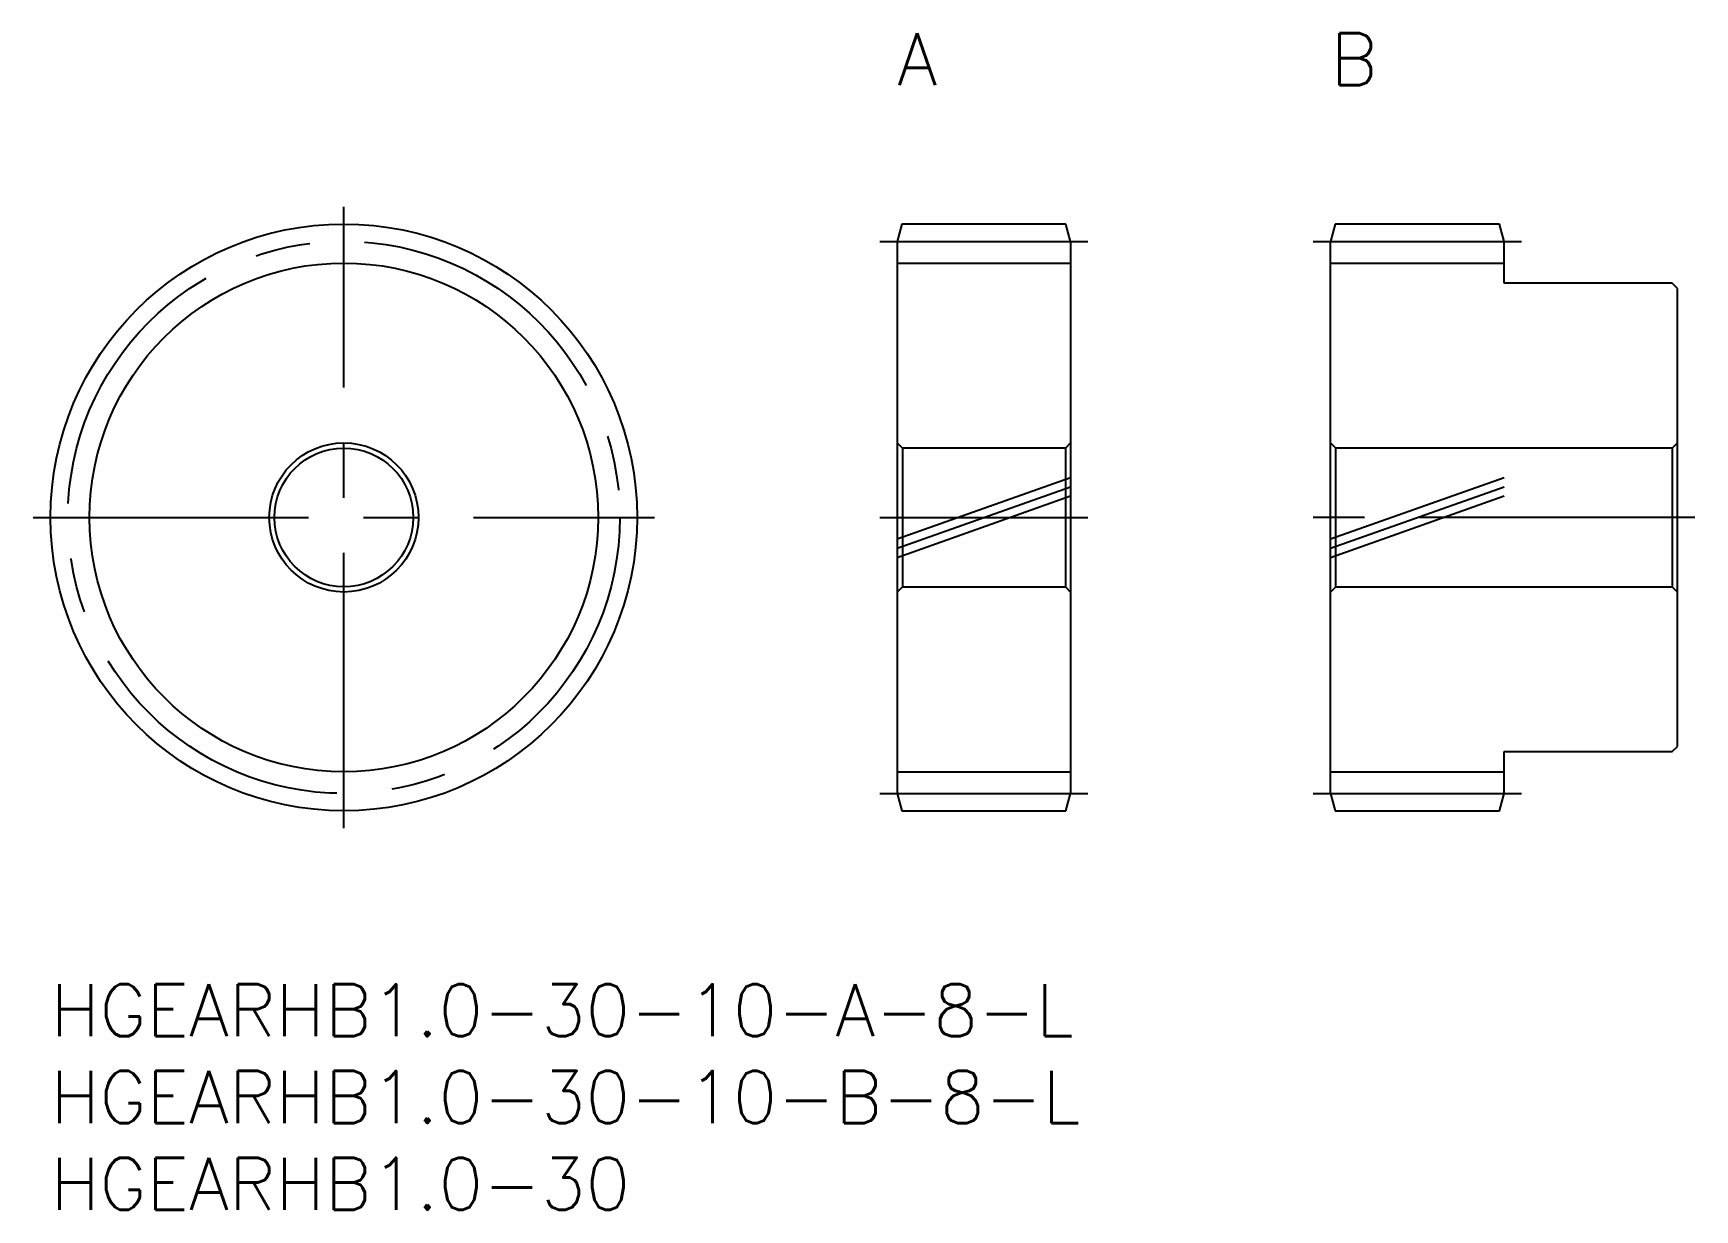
# Model space of a CAD drawing. Extents: x -1 to 94.8, y -13 to 54.8.
import ezdxf

# ---------------------------------------------------------------- set-up
doc = ezdxf.new("R2010")
doc.units = 0
doc.header["$LTSCALE"] = 0.5
doc.linetypes.add('CENTER', pattern=[50.8, 31.75, -6.35, 6.35, -6.35])
doc.linetypes.add('PHANTOM', pattern=[63.5, 31.75, -6.35, 6.35, -6.35, 6.35, -6.35])
for name, color, linetype in [('MSM_CENTER', 1, 'CENTER'), ('MSM_CONTINUOUS', 7, 'CONTINUOUS'), ('MSM_IMAGINARY', 6, 'PHANTOM'), ('MSM_NARROW', 5, 'CONTINUOUS'), ('MSM_PART_NUMBER', 7, 'CONTINUOUS')]:
    doc.layers.add(name, color=color, linetype=linetype)
doc.styles.get("Standard").update_dxf_attribs({"font": 'txt.shx', "height": 1, "bigfont": 'bigfont.shx'})

# ---------------------------------------------------------------- blocks, each defined once
blk = doc.blocks.new('*U21')
at = {"layer": 'MSM_PART_NUMBER'}
blk.add_text('HGEARHB1.0-30-10-A-8-L', height=3, dxfattribs=at).set_placement((0, -3))
blk = doc.blocks.new('*U22')
at = {"layer": 'MSM_PART_NUMBER'}
blk.add_text('HGEARHB1.0-30-10-B-8-L', height=3, dxfattribs=at).set_placement((0, -8))
blk = doc.blocks.new('*U23')
at = {"layer": 'MSM_PART_NUMBER'}
blk.add_text('HGEARHB1.0-30', height=3, dxfattribs=at).set_placement((0, -13))

msp = doc.modelspace()

# ---------------------------------------------------------------- linework, layer by layer
at = {"layer": 'MSM_CENTER'}
for p, q in [((16.915, 9), (16.915, 44.83)), ((47.83, 42.83), (59.83, 42.83)), ((72.83, 42.83), (84.83, 42.83)), ((-1, 26.915), (34.83, 26.915)), ((47.83, 26.915), (59.83, 26.915)), ((94.83, 26.915), (72.83, 26.915)), ((47.83, 11), (59.83, 11)), ((72.83, 11), (84.83, 11))]:
    msp.add_line(p, q, dxfattribs=at)
msp.add_circle((16.915, 26.915), 15.915, dxfattribs=at)
at = {"layer": 'MSM_CONTINUOUS'}
for p, q in [((49.098, 43.83), (48.83, 42.83)), ((58.562, 43.83), (49.098, 43.83)), ((58.83, 42.83), (58.562, 43.83)), ((74.098, 43.83), (73.83, 42.83)), ((83.562, 43.83), (74.098, 43.83)), ((83.83, 42.83), (83.562, 43.83)), ((48.83, 42.83), (48.83, 11)), ((58.83, 42.83), (58.83, 11)), ((73.83, 11), (73.83, 42.83)), ((83.83, 40.415), (83.83, 42.83)), ((48.83, 41.58), (58.83, 41.58)), ((73.83, 41.58), (83.83, 41.58)), ((93.53, 40.415), (83.83, 40.415)), ((93.83, 40.115), (93.53, 40.415)), ((93.83, 13.715), (93.83, 40.115)), ((49.13, 30.915), (48.83, 31.215)), ((58.53, 30.915), (49.13, 30.915)), ((49.13, 30.915), (49.13, 22.915)), ((58.83, 31.215), (58.53, 30.915)), ((58.53, 30.915), (58.53, 22.915)), ((74.13, 30.915), (73.83, 31.215)), ((93.53, 30.915), (74.13, 30.915)), ((74.13, 22.915), (74.13, 30.915)), ((93.83, 31.215), (93.53, 30.915)), ((93.53, 30.915), (93.53, 22.915)), ((48.83, 22.615), (49.13, 22.915)), ((49.13, 22.915), (58.53, 22.915)), ((58.53, 22.915), (58.83, 22.615)), ((73.83, 22.615), (74.13, 22.915)), ((74.13, 22.915), (93.53, 22.915)), ((93.53, 22.915), (93.83, 22.615)), ((93.53, 13.415), (93.83, 13.715)), ((83.83, 13.415), (93.53, 13.415)), ((83.83, 11), (83.83, 13.415)), ((48.83, 12.25), (58.83, 12.25)), ((73.83, 12.25), (83.83, 12.25)), ((48.83, 11), (49.098, 10)), ((58.562, 10), (58.83, 11)), ((73.83, 11), (74.098, 10)), ((83.562, 10), (83.83, 11)), ((49.098, 10), (58.562, 10)), ((74.098, 10), (83.562, 10))]:
    msp.add_line(p, q, dxfattribs=at)
for radius in [16.915, 4.3, 4]:
    msp.add_circle((16.915, 26.915), radius, dxfattribs=at)
at = {"layer": 'MSM_IMAGINARY'}
for p, q in [((48.83, 25.672), (58.83, 29.219)), ((73.83, 25.672), (83.83, 29.219)), ((48.83, 25.142), (58.83, 28.688)), ((48.83, 24.611), (58.83, 28.158)), ((73.83, 25.142), (83.83, 28.688)), ((73.83, 24.611), (83.83, 28.158))]:
    msp.add_line(p, q, dxfattribs=at)
at = {"layer": 'MSM_NARROW'}
msp.add_circle((16.915, 26.915), 14.665, dxfattribs=at)

# ---------------------------------------------------------------- block references
at = {"layer": 'MSM_CONTINUOUS'}
for name in ['*U21', '*U22', '*U23']:
    msp.add_blockref(name, (0, 0), dxfattribs=at)

# ---------------------------------------------------------------- texts
at = {"layer": 'MSM_PART_NUMBER'}
for s, p in [('A', (48.83, 51.83)), ('B', (73.83, 51.83))]:
    msp.add_text(s, height=3, dxfattribs=at).set_placement(p)

doc.saveas('drawing.dxf')
